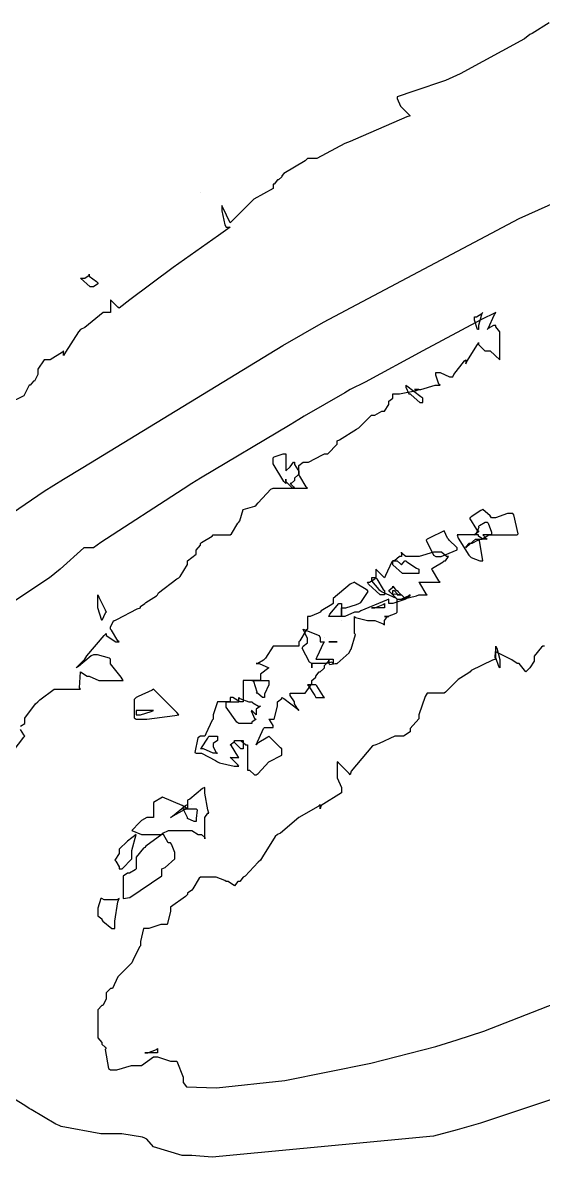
# Model space of a CAD drawing. Extents: x 51 to 306, y 22 to 311.
# Drawn here: x 190.69 to 194.98, y 214.23 to 223.58 of the extents above; entities that cross this region are included whole.
import ezdxf

# ---------------------------------------------------------------- set-up
doc = ezdxf.new("R2010")
doc.units = 0
doc.header["$MEASUREMENT"] = 0

msp = doc.modelspace()

# ---------------------------------------------------------------- linework, layer by layer
at = {"color": 7}
for points in [[(195.032, 223.582), (194.892, 223.494), (194.874, 223.485), (194.83, 223.45), (194.3, 223.159), (194.24, 223.132), (194.178, 223.106), (193.918, 223.018), (193.781, 222.972), (193.781, 222.956), (193.781, 222.956), (193.806, 222.895), (193.815, 222.885), (193.815, 222.885), (193.887, 222.815), (193.887, 222.815), (193.86, 222.807), (193.437, 222.621), (193.392, 222.603), (193.348, 222.586), (193.117, 222.462), (193.04, 222.462), (193.022, 222.444), (192.845, 222.338), (192.829, 222.32), (192.829, 222.312), (192.801, 222.286), (192.793, 222.286), (192.793, 222.286), (192.766, 222.25), (192.757, 222.25), (192.757, 222.215), (192.599, 222.127), (192.581, 222.11), (192.563, 222.092), (192.404, 221.933), (192.404, 221.933), (192.404, 221.933), (192.343, 222.057), (192.334, 222.074), (192.334, 222.03), (192.36, 221.915), (192.37, 221.897), (192.404, 221.897), (192.307, 221.827), (191.933, 221.562), (191.576, 221.298), (191.488, 221.228), (191.478, 221.237), (191.426, 221.289), (191.418, 221.298), (191.418, 221.272), (191.418, 221.212), (191.418, 221.192), (191.356, 221.192), (191.204, 221.069), (191.17, 221.051), (191.152, 221.033), (191.046, 220.866), (191.029, 220.839), (191.029, 220.839), (191.029, 220.866), (191.029, 220.875), (191.02, 220.866), (190.92, 220.803), (190.889, 220.803), (190.871, 220.803), (190.817, 220.725), (190.817, 220.698), (190.817, 220.681), (190.791, 220.627), (190.783, 220.627), (190.783, 220.627), (190.755, 220.592), (190.747, 220.592), (190.712, 220.522), (190.702, 220.504), (190.574, 220.442)], [(189.398, 218.714), (190.869, 219.72), (191.029, 219.817), (191.188, 219.914), (192.837, 220.919), (193.005, 221.015), (193.172, 221.113), (194.786, 221.967), (194.946, 222.038), (195.104, 222.11)], [(190.676, 217.78), (190.712, 217.804), (190.712, 217.804), (190.712, 217.848), (190.799, 217.964), (190.817, 217.981), (190.835, 217.999), (190.953, 218.087), (190.993, 218.087), (191.037, 218.087), (191.137, 218.087), (191.17, 218.087), (191.16, 218.097), (191.17, 218.229), (191.17, 218.229), (191.17, 218.229), (191.224, 218.193), (191.242, 218.193), (191.242, 218.193), (191.32, 218.157), (191.346, 218.157), (191.39, 218.157), (191.49, 218.157), (191.522, 218.157), (191.505, 218.185), (191.418, 218.296), (191.418, 218.333), (191.408, 218.343), (191.309, 218.369), (191.276, 218.369), (191.258, 218.361), (191.152, 218.273), (191.135, 218.263), (191.135, 218.263), (191.196, 218.325), (191.206, 218.333), (191.222, 218.361), (191.364, 218.529), (191.382, 218.546), (191.382, 218.529), (191.461, 218.476), (191.488, 218.476), (191.478, 218.485), (191.426, 218.573), (191.418, 218.582), (191.418, 218.599), (191.443, 218.652), (191.452, 218.652), (191.469, 218.662), (191.637, 218.75), (191.665, 218.758), (191.665, 218.768), (191.699, 218.792), (191.699, 218.792), (191.707, 218.802), (191.795, 218.855), (191.805, 218.863), (191.813, 218.881), (191.963, 218.996), (191.981, 219.005), (191.99, 219.014), (192.052, 219.113), (192.052, 219.145), (192.052, 219.145), (192.123, 219.199), (192.123, 219.215), (192.123, 219.233), (192.158, 219.275), (192.158, 219.287), (192.166, 219.297), (192.254, 219.349), (192.264, 219.358), (192.298, 219.358), (192.377, 219.358), (192.404, 219.358), (192.413, 219.367), (192.466, 219.455), (192.476, 219.464), (192.484, 219.473), (192.51, 219.568), (192.51, 219.568), (192.51, 219.568), (192.607, 219.596), (192.617, 219.604), (192.633, 219.622), (192.739, 219.736), (192.757, 219.745), (192.801, 219.745), (192.901, 219.745), (192.933, 219.745), (192.96, 219.745), (193.019, 219.745), (193.04, 219.745), (193.03, 219.754), (192.978, 219.843), (192.969, 219.851), (192.969, 219.869), (192.969, 219.909), (192.969, 219.921), (192.969, 219.931), (193.005, 219.957), (193.005, 219.957), (193.05, 219.957), (193.164, 220.019), (193.182, 220.027), (193.208, 220.027), (193.286, 220.107), (193.286, 220.133), (193.304, 220.143), (193.445, 220.231), (193.463, 220.24), (193.471, 220.249), (193.559, 220.337), (193.569, 220.346), (193.595, 220.346), (193.654, 220.38), (193.675, 220.38), (193.675, 220.38), (193.711, 220.434), (193.711, 220.45), (193.711, 220.46), (193.745, 220.486), (193.745, 220.486), (193.745, 220.486), (193.745, 220.514), (193.745, 220.522), (193.798, 220.522), (193.94, 220.548), (193.958, 220.556), (193.922, 220.556), (193.974, 220.556), (194.094, 220.592), (194.134, 220.592), (194.124, 220.602), (194.098, 220.675), (194.098, 220.698), (194.133, 220.698), (194.212, 220.663), (194.24, 220.663), (194.248, 220.681), (194.335, 220.795), (194.345, 220.803), (194.345, 220.803), (194.345, 220.778), (194.345, 220.769), (194.353, 220.787), (194.441, 220.929), (194.451, 220.945), (194.451, 220.929), (194.503, 220.875), (194.521, 220.875), (194.547, 220.875), (194.627, 220.803), (194.627, 220.803), (194.627, 221.015), (194.627, 221.033), (194.593, 221.073), (194.593, 221.085), (194.575, 221.085), (194.529, 221.061), (194.521, 221.051), (194.529, 221.061), (194.583, 221.175), (194.593, 221.192), (194.469, 221.131), (193.992, 220.875), (193.515, 220.618), (193.392, 220.556), (193.348, 220.53), (193.014, 220.337), (192.969, 220.31), (192.898, 220.266), (192.158, 219.825), (192.088, 219.781), (192.016, 219.736), (191.336, 219.295), (191.276, 219.251), (191.196, 219.251), (191.003, 219.075), (190.959, 219.039), (190.915, 219.005), (190.262, 218.572)], [(194.995, 218.44), (194.98, 218.44), (194.97, 218.432), (194.91, 218.359), (194.91, 218.333), (194.91, 218.317), (194.874, 218.263), (194.874, 218.263), (194.84, 218.229), (194.84, 218.229), (194.786, 218.299), (194.769, 218.299), (194.726, 218.328), (194.587, 218.397), (194.586, 218.348), (194.593, 218.333), (194.593, 218.333), (194.565, 218.325), (194.389, 218.239), (194.381, 218.229), (194.371, 218.221), (194.283, 218.167), (194.274, 218.157), (194.265, 218.149), (194.177, 218.062), (194.168, 218.053), (194.133, 218.053), (194.054, 218.053), (194.028, 218.053), (194.01, 218.026), (193.958, 217.876), (193.958, 217.876), (193.958, 217.842), (193.887, 217.762), (193.887, 217.734), (193.887, 217.734), (193.833, 217.7), (193.815, 217.7), (193.762, 217.7), (193.631, 217.638), (193.605, 217.628), (193.577, 217.62), (193.401, 217.409), (193.392, 217.381), (193.383, 217.391), (193.295, 217.479), (193.286, 217.488), (193.286, 217.488), (193.286, 217.409), (193.286, 217.381), (193.286, 217.355), (193.322, 217.275), (193.322, 217.275), (193.322, 217.231), (193.154, 217.127), (193.146, 217.099), (193.146, 217.099), (193.146, 217.127), (193.146, 217.135), (193.128, 217.118), (192.969, 217.029), (192.969, 217.029), (192.969, 217.029), (192.819, 216.898), (192.793, 216.888), (192.775, 216.872), (192.669, 216.703), (192.653, 216.676), (192.635, 216.659), (192.527, 216.545), (192.51, 216.535), (192.51, 216.535), (192.484, 216.499), (192.476, 216.499), (192.466, 216.499), (192.44, 216.465), (192.44, 216.465), (192.44, 216.465), (192.387, 216.499), (192.37, 216.499), (192.36, 216.509), (192.287, 216.535), (192.264, 216.535), (192.236, 216.535), (192.177, 216.535), (192.158, 216.535), (192.148, 216.527), (192.096, 216.439), (192.088, 216.429), (192.088, 216.429), (192.052, 216.403), (192.052, 216.393), (192.034, 216.377), (191.911, 216.289), (191.911, 216.289), (191.911, 216.254), (191.884, 216.147), (191.875, 216.147), (191.831, 216.147), (191.732, 216.112), (191.699, 216.112), (191.689, 216.112), (191.665, 216.006), (191.665, 215.97), (191.655, 215.962), (191.602, 215.848), (191.594, 215.83), (191.584, 215.821), (191.496, 215.733), (191.488, 215.724), (191.478, 215.715), (191.433, 215.617), (191.418, 215.617), (191.382, 215.583), (191.382, 215.583), (191.382, 215.557), (191.382, 215.547), (191.382, 215.531), (191.354, 215.477), (191.346, 215.477), (191.312, 215.441), (191.312, 215.389), (191.312, 215.27), (191.312, 215.23), (191.312, 215.212), (191.346, 215.173), (191.346, 215.158), (191.346, 215.158), (191.372, 215.134), (191.382, 215.124), (191.372, 215.116), (191.4, 214.957), (191.418, 214.948), (191.47, 214.948), (191.589, 214.982), (191.629, 214.982), (191.673, 214.982), (191.772, 215.054), (191.805, 215.054), (191.805, 215.054), (191.911, 215.018), (191.947, 215.018), (191.963, 215.018), (192.017, 214.886), (192.017, 214.842), (192.043, 214.807), (192.29, 214.799), (192.854, 214.86), (193.564, 215.001), (194.099, 215.139), (194.274, 215.194), (194.495, 215.266), (196.752, 216.148)], [(190.614, 217.576), (190.702, 217.691), (190.712, 217.7), (190.702, 217.709), (190.676, 217.755)], [(196.47, 215.176), (194.467, 214.507), (194.274, 214.453), (194.08, 214.401), (192.254, 214.226), (192.088, 214.242), (192.007, 214.242), (191.771, 214.313), (191.771, 214.313), (191.771, 214.313), (191.717, 214.375), (191.699, 214.383), (191.681, 214.393), (191.509, 214.419), (191.452, 214.419), (191.336, 214.419), (191.011, 214.481), (190.993, 214.489), (190.967, 214.498), (190.763, 214.621), (190.747, 214.629), (190.719, 214.647), (190.49, 214.789)]]:
    msp.add_lwpolyline(points, dxfattribs=at)
for points in [[(192.158, 222.18), (192.158, 222.18), (192.158, 222.18), (192.158, 222.18)], [(191.312, 221.438), (191.312, 221.43), (191.276, 221.404), (191.276, 221.404), (191.248, 221.404), (191.17, 221.474), (191.17, 221.474), (191.206, 221.474), (191.206, 221.474), (191.242, 221.5), (191.242, 221.508), (191.242, 221.492), (191.302, 221.448), (191.312, 221.438)], [(194.417, 221.156), (194.433, 221.156), (194.477, 221.184), (194.487, 221.192), (194.477, 221.184), (194.451, 221.084), (194.451, 221.051), (194.441, 221.051), (194.417, 221.13), (194.417, 221.156)], [(193.851, 220.592), (193.851, 220.576), (193.877, 220.522), (193.887, 220.522), (193.895, 220.514), (193.967, 220.45), (193.992, 220.45), (193.992, 220.45), (193.992, 220.486), (193.992, 220.486), (193.974, 220.496), (193.86, 220.584), (193.851, 220.592)], [(192.863, 220.027), (192.863, 220.027), (192.863, 219.922), (192.863, 219.887), (192.899, 219.921), (192.899, 219.921), (192.924, 219.957), (192.933, 219.957), (192.933, 219.94), (192.96, 219.896), (192.969, 219.887), (192.969, 219.887), (192.969, 219.861), (192.969, 219.851), (192.96, 219.851), (192.933, 219.826), (192.933, 219.817), (192.933, 219.808), (192.907, 219.781), (192.899, 219.781), (192.899, 219.781), (192.924, 219.754), (192.933, 219.745), (192.916, 219.745), (192.863, 219.799), (192.863, 219.817), (192.863, 219.817), (192.863, 219.79), (192.863, 219.781), (192.845, 219.799), (192.757, 219.945), (192.757, 219.993), (192.766, 220.002), (192.839, 220.027), (192.863, 220.027)], [(194.381, 219.498), (194.376, 219.495), (194.433, 219.402), (194.451, 219.392), (194.451, 219.384), (194.417, 219.358), (194.417, 219.358), (194.417, 219.358), (194.309, 219.358), (194.274, 219.358), (194.283, 219.331), (194.371, 219.191), (194.381, 219.181), (194.389, 219.173), (194.462, 219.145), (194.487, 219.145), (194.487, 219.145), (194.459, 219.313), (194.451, 219.322), (194.477, 219.322), (194.536, 219.358), (194.557, 219.358), (194.583, 219.358), (194.642, 219.358), (194.663, 219.358), (194.689, 219.358), (194.769, 219.358), (194.769, 219.358), (194.777, 219.367), (194.741, 219.525), (194.733, 219.534), (194.689, 219.534), (194.59, 219.498), (194.557, 219.498), (194.547, 219.516), (194.487, 219.568), (194.487, 219.568), (194.469, 219.56), (194.389, 219.508), (194.381, 219.498)], [(194.451, 219.428), (194.451, 219.428), (194.451, 219.428), (194.451, 219.428), (194.459, 219.437), (194.505, 219.464), (194.521, 219.464), (194.529, 219.455), (194.557, 219.382), (194.557, 219.358), (194.539, 219.358), (194.499, 219.358), (194.487, 219.358), (194.487, 219.358), (194.511, 219.331), (194.521, 219.322), (194.521, 219.322), (194.495, 219.322), (194.487, 219.322), (194.487, 219.322), (194.451, 219.349), (194.451, 219.358), (194.417, 219.358), (194.43, 219.364), (194.455, 219.424), (194.451, 219.428), (194.451, 219.428), (194.451, 219.428), (194.451, 219.428)], [(194.274, 219.251), (194.265, 219.261), (194.212, 219.313), (194.204, 219.322), (194.195, 219.331), (194.168, 219.392), (194.168, 219.392), (194.168, 219.392), (194.044, 219.331), (194.028, 219.322), (194.02, 219.315), (194.08, 219.191), (194.098, 219.181), (194.142, 219.181), (194.274, 219.235), (194.274, 219.251), (194.274, 219.251), (194.274, 219.251), (194.274, 219.251)], [(194.451, 219.322), (194.441, 219.313), (194.396, 219.287), (194.381, 219.287), (194.371, 219.287), (194.345, 219.261), (194.345, 219.251), (194.353, 219.261), (194.426, 219.322), (194.451, 219.322)], [(193.04, 218.686), (193.04, 218.66), (193.04, 218.602), (193.04, 218.582), (193.03, 218.573), (192.978, 218.485), (192.969, 218.476), (192.969, 218.476), (192.969, 218.45), (192.969, 218.44), (192.916, 218.44), (192.757, 218.44), (192.757, 218.44), (192.757, 218.44), (192.695, 218.343), (192.687, 218.333), (192.677, 218.325), (192.632, 218.299), (192.617, 218.299), (192.643, 218.299), (192.723, 218.263), (192.723, 218.263), (192.723, 218.263), (192.653, 218.211), (192.653, 218.193), (192.653, 218.193), (192.653, 218.167), (192.653, 218.157), (192.625, 218.157), (192.566, 218.157), (192.546, 218.157), (192.51, 218.157), (192.51, 218.113), (192.51, 218.014), (192.51, 217.981), (192.483, 217.981), (192.424, 218.017), (192.404, 218.017), (192.404, 218.017), (192.404, 217.981), (192.404, 217.981), (192.404, 217.981), (192.37, 217.981), (192.37, 217.981), (192.334, 217.981), (192.3, 217.981), (192.3, 217.981), (192.264, 217.876), (192.264, 217.84), (192.254, 217.832), (192.202, 217.718), (192.194, 217.7), (192.158, 217.7), (192.136, 217.686), (192.112, 217.563), (192.123, 217.558), (192.168, 217.558), (192.282, 217.497), (192.3, 217.488), (192.316, 217.479), (192.436, 217.452), (192.476, 217.452), (192.466, 217.461), (192.413, 217.515), (192.404, 217.523), (192.422, 217.523), (192.462, 217.523), (192.476, 217.523), (192.466, 217.533), (192.413, 217.62), (192.404, 217.628), (192.404, 217.628), (192.44, 217.656), (192.44, 217.664), (192.476, 217.664), (192.492, 217.664), (192.533, 217.628), (192.546, 217.628), (192.546, 217.576), (192.546, 217.457), (192.546, 217.417), (192.563, 217.417), (192.603, 217.381), (192.617, 217.381), (192.633, 217.391), (192.723, 217.488), (192.723, 217.488), (192.723, 217.488), (192.829, 217.541), (192.829, 217.558), (192.829, 217.558), (192.829, 217.594), (192.829, 217.594), (192.819, 217.603), (192.731, 217.691), (192.723, 217.7), (192.713, 217.691), (192.625, 217.638), (192.617, 217.628), (192.617, 217.628), (192.677, 217.762), (192.687, 217.77), (192.703, 217.77), (192.743, 217.77), (192.757, 217.77), (192.757, 217.788), (192.731, 217.832), (192.723, 217.84), (192.757, 217.84), (192.766, 217.84), (192.793, 217.946), (192.793, 217.981), (192.793, 217.981), (192.829, 218.009), (192.829, 218.017), (192.845, 218.009), (192.96, 217.92), (192.969, 217.91), (192.96, 217.92), (192.933, 217.966), (192.933, 217.981), (192.933, 217.981), (192.899, 218.035), (192.899, 218.053), (192.925, 218.053), (192.985, 218.053), (193.005, 218.053), (193.022, 218.053), (193.076, 218.131), (193.076, 218.157), (193.076, 218.157), (193.11, 218.185), (193.11, 218.193), (193.11, 218.193), (193.136, 218.229), (193.146, 218.229), (193.146, 218.229), (193.172, 218.255), (193.182, 218.263), (193.182, 218.281), (193.216, 218.321), (193.216, 218.333), (193.216, 218.333), (193.216, 218.309), (193.216, 218.299), (193.225, 218.291), (193.27, 218.299), (193.286, 218.299), (193.286, 218.299), (193.383, 218.387), (193.392, 218.405), (193.401, 218.415), (193.437, 218.538), (193.428, 218.546), (193.428, 218.582), (193.428, 218.66), (193.428, 218.686), (193.437, 218.678), (193.536, 218.652), (193.569, 218.652), (193.595, 218.652), (193.665, 218.626), (193.675, 218.616), (193.675, 218.616), (193.675, 218.644), (193.675, 218.652), (193.675, 218.652), (193.701, 218.686), (193.711, 218.686), (193.675, 218.686), (193.701, 218.686), (193.771, 218.714), (193.781, 218.722), (193.781, 218.75), (193.781, 218.809), (193.781, 218.828), (193.825, 218.828), (193.94, 218.855), (193.958, 218.863), (193.974, 218.863), (194.014, 218.863), (194.028, 218.863), (194.018, 218.873), (193.966, 218.961), (193.958, 218.969), (194.002, 218.969), (194.101, 218.969), (194.134, 218.969), (194.124, 218.979), (194.072, 219.067), (194.064, 219.075), (194.072, 219.085), (194.159, 219.137), (194.168, 219.145), (194.177, 219.145), (194.204, 219.181), (194.204, 219.181), (194.186, 219.181), (194.146, 219.215), (194.134, 219.215), (194.08, 219.215), (193.96, 219.181), (193.922, 219.181), (193.904, 219.181), (193.864, 219.181), (193.851, 219.181), (193.851, 219.181), (193.815, 219.207), (193.815, 219.215), (193.815, 219.215), (193.815, 219.191), (193.815, 219.181), (193.798, 219.181), (193.758, 219.145), (193.745, 219.145), (193.736, 219.137), (193.683, 219.023), (193.675, 219.005), (193.665, 219.014), (193.613, 219.067), (193.605, 219.075), (193.605, 219.058), (193.605, 219.019), (193.605, 219.005), (193.569, 219.005), (193.569, 218.979), (193.629, 218.908), (193.639, 218.899), (193.657, 218.89), (193.771, 218.838), (193.781, 218.828), (193.771, 218.838), (193.719, 218.89), (193.711, 218.899), (193.711, 218.899), (193.745, 218.926), (193.745, 218.935), (193.745, 218.935), (193.771, 218.899), (193.781, 218.899), (193.789, 218.89), (193.842, 218.838), (193.851, 218.828), (193.851, 218.828), (193.745, 218.792), (193.711, 218.792), (193.711, 218.792), (193.711, 218.82), (193.711, 218.828), (193.693, 218.82), (193.481, 218.732), (193.463, 218.722), (193.427, 218.722), (193.348, 218.686), (193.322, 218.686), (193.322, 218.704), (193.322, 218.745), (193.322, 218.758), (193.357, 218.758), (193.445, 218.784), (193.463, 218.792), (193.481, 218.802), (193.54, 218.893), (193.535, 218.899), (193.525, 218.908), (193.437, 218.961), (193.428, 218.969), (193.392, 218.952), (193.252, 218.833), (193.252, 218.792), (193.242, 218.784), (193.154, 218.732), (193.146, 218.722), (193.128, 218.714), (193.062, 218.686), (193.04, 218.686)], [(193.958, 219.075), (193.958, 219.075), (193.958, 219.039), (193.958, 219.039), (193.94, 219.039), (193.9, 219.039), (193.887, 219.039), (193.851, 219.039), (193.824, 219.039), (193.745, 219.111), (193.745, 219.111), (193.745, 219.111), (193.745, 219.145), (193.745, 219.145), (193.781, 219.145), (193.781, 219.145), (193.806, 219.121), (193.815, 219.111), (193.815, 219.111), (193.842, 219.145), (193.851, 219.145), (193.86, 219.137), (193.94, 219.085), (193.958, 219.075)], [(193.605, 219.005), (193.613, 218.996), (193.665, 218.908), (193.675, 218.899), (193.675, 218.899), (193.675, 218.873), (193.675, 218.863), (193.639, 218.863), (193.543, 218.952), (193.535, 218.969), (193.551, 218.969), (193.595, 218.996), (193.605, 219.005)], [(191.346, 218.652), (191.346, 218.652), (191.312, 218.758), (191.312, 218.792), (191.312, 218.81), (191.312, 218.85), (191.312, 218.863), (191.32, 218.846), (191.372, 218.74), (191.382, 218.722), (191.372, 218.714), (191.346, 218.652), (191.346, 218.652)], [(193.745, 218.863), (193.745, 218.863), (193.745, 218.899), (193.745, 218.899), (193.754, 218.899), (193.781, 218.873), (193.781, 218.863), (193.815, 218.863), (193.815, 218.863), (193.759, 218.87), (193.745, 218.863)], [(193.815, 218.828), (193.815, 218.828), (193.815, 218.828), (193.815, 218.828), (193.833, 218.828), (193.887, 218.855), (193.887, 218.863), (193.877, 218.855), (193.815, 218.828), (193.815, 218.828)], [(193.322, 218.792), (193.322, 218.766), (193.322, 218.707), (193.322, 218.686), (193.286, 218.686), (193.286, 218.686), (193.252, 218.686), (193.252, 218.686), (193.252, 218.686), (193.225, 218.686), (193.216, 218.686), (193.225, 218.704), (193.298, 218.792), (193.322, 218.792)], [(193.569, 218.758), (193.595, 218.758), (193.665, 218.784), (193.675, 218.792), (193.675, 218.792), (193.675, 218.768), (193.675, 218.758), (193.647, 218.758), (193.588, 218.758), (193.569, 218.758)], [(193.322, 218.652), (193.322, 218.652), (193.322, 218.652), (193.322, 218.652), (193.322, 218.652), (193.322, 218.652), (193.322, 218.652), (193.322, 218.652), (193.322, 218.652), (193.322, 218.652)], [(193.182, 218.299), (193.154, 218.299), (193.095, 218.299), (193.076, 218.299), (193.076, 218.299), (193.076, 218.273), (193.076, 218.263), (193.076, 218.263), (193.076, 218.291), (193.076, 218.299), (193.058, 218.309), (192.996, 218.423), (193.005, 218.44), (193.005, 218.44), (193.04, 218.467), (193.04, 218.476), (193.04, 218.503), (193.005, 218.582), (193.005, 218.582), (193.005, 218.582), (193.136, 218.528), (193.146, 218.51), (193.146, 218.51), (193.146, 218.485), (193.146, 218.476), (193.182, 218.476), (193.172, 218.467), (193.118, 218.351), (193.11, 218.333), (193.144, 218.333), (193.225, 218.333), (193.252, 218.333), (193.252, 218.333), (193.252, 218.309), (193.252, 218.299), (193.242, 218.309), (193.197, 218.299), (193.182, 218.299)], [(193.182, 218.51), (193.182, 218.51), (193.182, 218.51), (193.182, 218.51), (193.182, 218.51), (193.182, 218.51), (193.182, 218.51), (193.182, 218.51), (193.182, 218.51), (193.182, 218.51)], [(193.216, 218.476), (193.216, 218.476), (193.269, 218.476), (193.286, 218.476), (193.269, 218.476), (193.228, 218.476), (193.216, 218.476)], [(194.593, 218.44), (194.601, 218.423), (194.627, 218.331), (194.627, 218.299), (194.627, 218.299), (194.627, 218.263), (194.627, 218.263), (194.618, 218.273), (194.593, 218.346), (194.593, 218.369), (194.593, 218.369), (194.593, 218.423), (194.593, 218.44)], [(192.581, 218.157), (192.615, 218.157), (192.695, 218.157), (192.723, 218.157), (192.723, 218.123), (192.687, 218.044), (192.687, 218.017), (192.669, 218.017), (192.629, 218.053), (192.617, 218.053), (192.625, 218.061), (192.599, 218.149), (192.581, 218.157)], [(193.11, 218.017), (193.128, 218.017), (193.168, 218.017), (193.182, 218.017), (193.172, 218.026), (193.118, 218.114), (193.11, 218.123), (193.092, 218.123), (193.052, 218.123), (193.04, 218.123), (193.048, 218.114), (193.1, 218.035), (193.11, 218.017)], [(191.629, 218.017), (191.611, 218), (191.611, 217.85), (191.629, 217.84), (191.717, 217.84), (191.946, 217.868), (191.981, 217.876), (191.963, 217.894), (191.797, 218.061), (191.771, 218.087), (191.761, 218.079), (191.645, 218.026), (191.629, 218.017)], [(192.581, 217.981), (192.581, 217.981), (192.581, 217.981), (192.581, 217.981), (192.589, 217.973), (192.636, 217.946), (192.653, 217.946), (192.653, 217.946), (192.617, 217.92), (192.617, 217.91), (192.617, 217.91), (192.617, 217.876), (192.617, 217.876), (192.617, 217.876), (192.589, 217.902), (192.581, 217.91), (192.577, 217.907), (192.606, 217.84), (192.617, 217.84), (192.617, 217.84), (192.581, 217.814), (192.581, 217.804), (192.563, 217.804), (192.523, 217.804), (192.51, 217.804), (192.476, 217.804), (192.458, 217.814), (192.37, 217.939), (192.37, 217.981), (192.396, 217.981), (192.455, 217.981), (192.476, 217.981), (192.476, 217.981), (192.476, 218.009), (192.476, 218.017), (192.484, 218.009), (192.556, 217.981), (192.581, 217.981)], [(191.771, 217.91), (191.771, 217.91), (191.663, 217.91), (191.629, 217.91), (191.629, 217.91), (191.629, 217.876), (191.629, 217.876), (191.663, 217.876), (191.753, 217.902), (191.771, 217.91)], [(192.228, 217.7), (192.246, 217.7), (192.286, 217.7), (192.3, 217.7), (192.3, 217.7), (192.3, 217.673), (192.3, 217.664), (192.3, 217.664), (192.264, 217.638), (192.264, 217.628), (192.264, 217.612), (192.29, 217.558), (192.3, 217.558), (192.264, 217.558), (192.184, 217.594), (192.158, 217.594), (192.166, 217.603), (192.218, 217.682), (192.228, 217.7)], [(192.44, 217.664), (192.457, 217.664), (192.497, 217.664), (192.51, 217.664), (192.51, 217.647), (192.51, 217.607), (192.51, 217.594), (192.492, 217.594), (192.44, 217.647), (192.44, 217.664)], [(192.194, 217.275), (192.176, 217.267), (192.07, 217.18), (192.052, 217.171), (192.052, 217.171), (192.052, 217.135), (192.052, 217.135), (192.052, 217.135), (192.052, 217.109), (192.052, 217.099), (192.007, 217.127), (191.845, 217.197), (191.771, 217.151), (191.771, 217.135), (191.771, 217.109), (191.771, 217.049), (191.771, 217.029), (191.735, 217.029), (191.717, 217.029), (191.673, 217.004), (191.665, 216.994), (191.655, 216.986), (191.594, 216.922), (191.594, 216.922), (191.594, 216.922), (191.673, 216.888), (191.699, 216.888), (191.733, 216.888), (191.813, 216.888), (191.841, 216.888), (191.849, 216.898), (191.895, 216.922), (191.911, 216.922), (191.955, 216.922), (192.054, 216.922), (192.088, 216.922), (192.088, 216.922), (192.14, 216.888), (192.158, 216.888), (192.166, 216.888), (192.194, 216.862), (192.194, 216.852), (192.194, 216.896), (192.194, 216.995), (192.194, 217.029), (192.194, 217.029), (192.218, 217.065), (192.228, 217.065), (192.218, 217.092), (192.194, 217.23), (192.194, 217.275)], [(191.911, 217.029), (191.928, 217.038), (192.034, 217.127), (192.052, 217.135), (192.052, 217.135), (192.052, 217.109), (192.052, 217.099), (192.025, 217.091), (191.911, 217.029), (191.911, 217.029), (191.911, 217.029), (191.911, 217.029), (191.911, 217.029)], [(192.123, 216.994), (192.123, 216.994), (192.123, 216.994), (192.123, 216.994), (192.106, 216.994), (192.052, 217.02), (192.052, 217.029), (192.017, 217.099), (192.052, 217.099), (192.052, 217.099), (192.106, 217.099), (192.123, 217.099), (192.132, 217.091), (192.123, 217.019), (192.123, 216.994)], [(192.088, 217.135), (192.088, 217.135), (192.088, 217.135), (192.088, 217.135), (192.088, 217.135), (192.088, 217.135), (192.088, 217.135), (192.088, 217.135), (192.088, 217.135), (192.088, 217.135)], [(191.488, 216.606), (191.514, 216.606), (191.594, 216.686), (191.594, 216.712), (191.594, 216.756), (191.629, 216.888), (191.629, 216.888), (191.629, 216.888), (191.558, 216.832), (191.488, 216.768), (191.488, 216.746), (191.488, 216.73), (191.452, 216.676), (191.452, 216.676), (191.461, 216.668), (191.488, 216.622), (191.488, 216.606)], [(191.947, 216.712), (191.947, 216.739), (191.919, 216.809), (191.911, 216.818), (191.893, 216.818), (191.853, 216.888), (191.841, 216.888), (191.841, 216.888), (191.707, 216.791), (191.699, 216.782), (191.689, 216.774), (191.629, 216.701), (191.629, 216.676), (191.629, 216.642), (191.629, 216.642), (191.629, 216.615), (191.629, 216.606), (191.619, 216.597), (191.574, 216.57), (191.558, 216.57), (191.558, 216.57), (191.522, 216.545), (191.522, 216.535), (191.522, 216.519), (191.522, 216.465), (191.522, 216.465), (191.522, 216.447), (191.522, 216.407), (191.522, 216.393), (191.522, 216.393), (191.522, 216.359), (191.522, 216.359), (191.575, 216.368), (191.841, 216.546), (191.841, 216.606), (191.867, 216.615), (191.947, 216.688), (191.947, 216.712)], [(191.346, 216.359), (191.336, 216.359), (191.312, 216.28), (191.312, 216.253), (191.312, 216.253), (191.312, 216.217), (191.312, 216.217), (191.312, 216.217), (191.346, 216.192), (191.346, 216.183), (191.354, 216.174), (191.427, 216.112), (191.452, 216.112), (191.452, 216.174), (191.478, 216.333), (191.488, 216.359), (191.47, 216.35), (191.364, 216.35), (191.346, 216.359)], [(191.699, 215.088), (191.725, 215.088), (191.795, 215.116), (191.805, 215.124), (191.805, 215.124), (191.805, 215.088), (191.805, 215.088), (191.805, 215.088), (191.771, 215.088), (191.771, 215.088), (191.771, 215.088), (191.743, 215.088), (191.735, 215.088), (191.699, 215.088), (191.699, 215.088), (191.699, 215.088), (191.699, 215.088)]]:
    msp.add_lwpolyline(points, close=True, dxfattribs=at)

doc.saveas('drawing.dxf')
